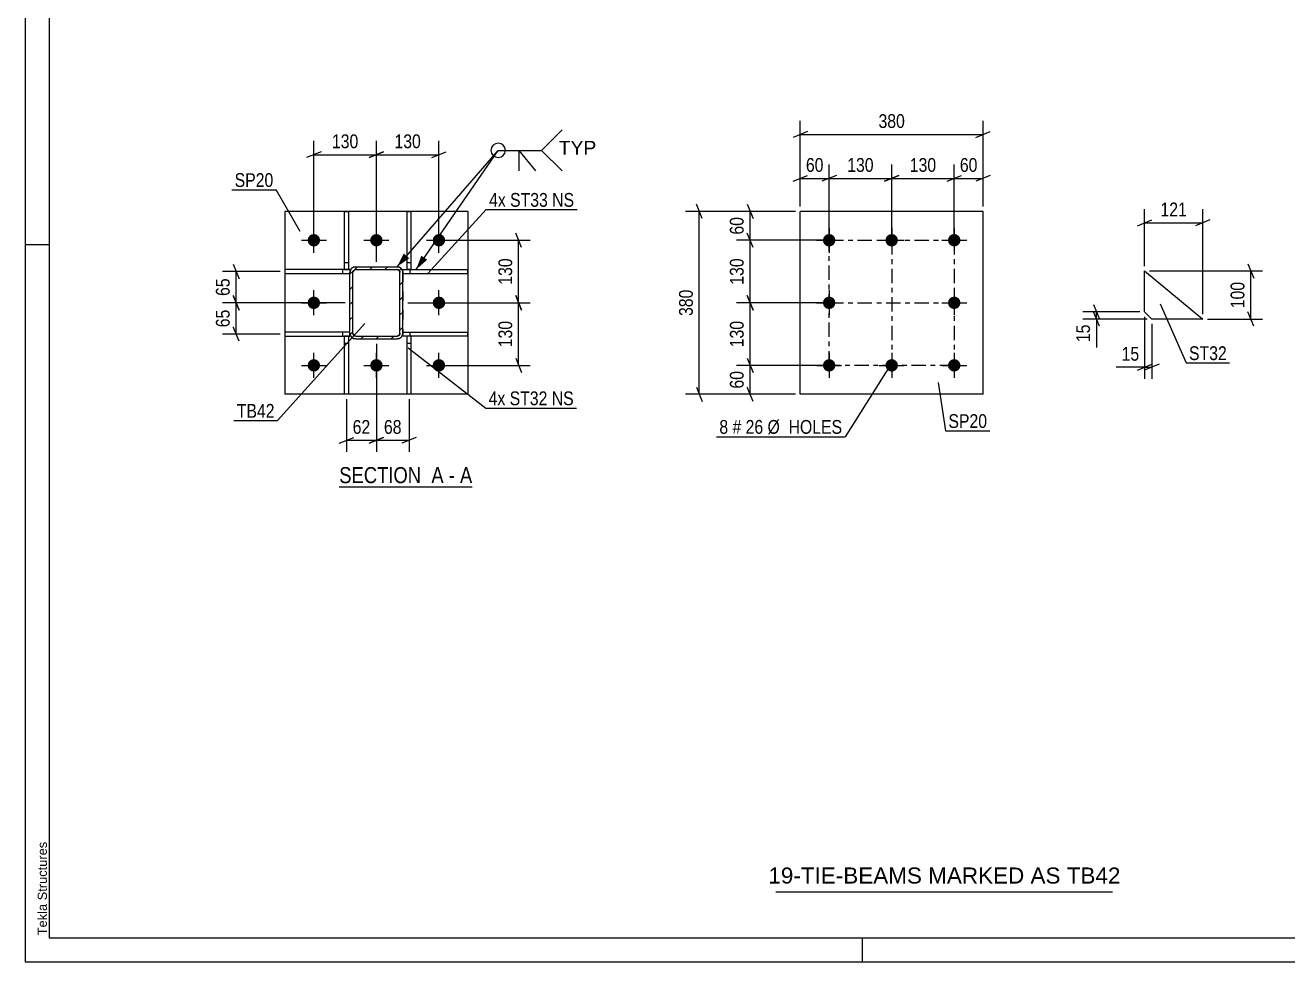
# Model space of a CAD drawing. Header units: millimetres. Extents: x 0 to 594, y 0 to 420.
# Drawn here: x 0 to 262.4, y 0 to 194.6 of the extents above; entities that cross this region are included whole.
import ezdxf

# ---------------------------------------------------------------- set-up
doc = ezdxf.new("R2010")
doc.units = ezdxf.units.MM
doc.linetypes.add('DXK_LINE_DOT2', pattern=[3.9198, 1.9599, -1.9599])
doc.linetypes.add('DXK_LINE_DOT3', pattern=[5.9187, 2.979, -0.9799, 0.9799, -0.9799])
doc.styles.add('Arial', font='ARIAL.TTF', dxfattribs={"height": 0.2})
doc.styles.add('Arial Narrow', font='ARIALN.TTF', dxfattribs={"height": 0.2})

# ---------------------------------------------------------------- blocks, each defined once
blk = doc.blocks.new('Unknown-580441404-1163')
at = {"color": 5, "linetype": 'Continuous'}
for p, q in [((0, 420), (0, 0)), ((5, 415), (5, 5)), ((5, 149), (0, 149)), ((5, 5), (589, 5)), ((174, 0), (174, 5)), ((0, 0), (594, 0))]:
    blk.add_line(p, q, dxfattribs=at)
at = {"color": 174, "linetype": 'Continuous', "style": 'Arial'}
blk.add_text('Tekla Structures', height=1.9102, rotation=90, dxfattribs=at).set_placement((4.5, 5.5))
blk = doc.blocks.new('Unknown-580441404-13 - 2126')
at = {"color": 6, "linetype": 'Continuous'}
blk.add_line((65.27, 98.72), (92.91, 98.72), dxfattribs=at)
at = {"color": 0, "linetype": 'Continuous'}
blk.add_wipeout([(83.37, 99.47), (83.37, 102.97), (65.27, 102.97), (65.27, 99.47)], dxfattribs=at)
at = {"color": 7, "linetype": 'Continuous', "style": 'Arial Narrow'}
blk.add_text('SECTION ', height=3.34, dxfattribs=at).set_placement((65.27, 99.47))
at = {"color": 0, "linetype": 'Continuous'}
blk.add_wipeout([(86.98, 99.47), (86.98, 102.97), (84.42, 102.97), (84.42, 99.47)], dxfattribs=at)
blk.add_wipeout([(89.31, 99.47), (89.31, 102.97), (88.03, 102.97), (88.03, 99.47)], dxfattribs=at)
at = {"color": 7, "linetype": 'Continuous', "style": 'Arial Narrow'}
blk.add_text('A', height=3.34, dxfattribs=at).set_placement((84.42, 99.47))
at = {"color": 0, "linetype": 'Continuous'}
blk.add_wipeout([(92.91, 99.47), (92.91, 102.97), (90.36, 102.97), (90.36, 99.47)], dxfattribs=at)
at = {"color": 7, "linetype": 'Continuous', "style": 'Arial Narrow'}
for s, p in [('A', (90.36, 99.47)), ('-', (88.03, 99.47))]:
    blk.add_text(s, height=3.34, dxfattribs=at).set_placement(p)
blk = doc.blocks.new('Part-580441404-2156 - 2126')
at = {"color": 2, "linetype": 'Continuous'}
for p, q in [((67.49, 130.85), (53.99, 130.85)), ((53.99, 130.85), (53.99, 130.05)), ((53.99, 130.05), (66.38, 130.05)), ((67.18, 130.05), (67.49, 130.05)), ((67.49, 130.05), (67.49, 130.65))]:
    blk.add_line(p, q, dxfattribs=at)
at = {"color": 7, "linetype": 'DXK_LINE_DOT2'}
for p, q in [((65.99, 130.05), (65.99, 130.85)), ((66.38, 130.05), (67.18, 130.05)), ((67.49, 130.65), (67.49, 130.85))]:
    blk.add_line(p, q, dxfattribs=at)
blk = doc.blocks.new('Part-580441404-2132 - 2126')
at = {"color": 2, "linetype": 'Continuous'}
for p, q in [((91.99, 155.95), (53.99, 155.95)), ((53.99, 155.95), (53.99, 117.95)), ((91.99, 155.95), (91.99, 117.95)), ((91.99, 117.95), (53.99, 117.95))]:
    blk.add_line(p, q, dxfattribs=at)
blk = doc.blocks.new('Part-580441404-2161 - 2126')
at = {"color": 2, "linetype": 'Continuous'}
for p, q in [((78.49, 143.25), (78.49, 143.85)), ((78.49, 143.85), (91.99, 143.85)), ((78.49, 143.05), (91.99, 143.05)), ((91.99, 143.05), (91.99, 143.85))]:
    blk.add_line(p, q, dxfattribs=at)
at = {"color": 7, "linetype": 'DXK_LINE_DOT2'}
for p, q in [((78.49, 143.25), (78.49, 143.05)), ((79.99, 143.05), (79.99, 143.85))]:
    blk.add_line(p, q, dxfattribs=at)
blk = doc.blocks.new('Part-580441404-2137 - 2126')
at = {"linetype": 'Continuous'}
h = blk.add_hatch(dxfattribs=at)
h.set_pattern_fill('', scale=0.7, style=0, pattern_type=0)
h.set_pattern_definition([(45, (78.1425, 144.1008), (-1.57154, 1.57154), [])])
h.paths.add_polyline_path([(78.4, 143.71), (78.14, 144.1), (77.75, 144.36), (77.29, 144.45), (68.69, 144.45), (68.23, 144.36), (67.85, 144.1), (67.59, 143.71), (67.49, 143.25), (67.49, 130.65), (67.59, 130.19), (67.85, 129.8), (68.23, 129.54), (68.69, 129.45), (77.29, 129.45), (77.75, 129.54), (78.14, 129.8), (78.4, 130.19), (78.49, 130.65), (78.49, 143.25)])
h.paths.add_polyline_path([(77.89, 130.65), (77.85, 130.42), (77.72, 130.23), (77.52, 130.1), (77.29, 130.05), (68.69, 130.05), (68.46, 130.1), (68.27, 130.23), (68.14, 130.42), (68.09, 130.65), (68.09, 143.25), (68.14, 143.48), (68.27, 143.68), (68.46, 143.81), (68.69, 143.85), (77.29, 143.85), (77.52, 143.81), (77.72, 143.68), (77.85, 143.48), (77.89, 143.25)])
at = {"color": 7, "linetype": 'DXK_LINE_DOT2'}
for p, q in [((68.23, 144.36), (68.69, 144.45)), ((68.69, 144.45), (77.29, 144.45)), ((77.29, 144.45), (77.75, 144.36)), ((67.49, 143.25), (67.59, 143.71)), ((67.49, 130.65), (67.49, 143.25)), ((68.14, 143.48), (68.09, 143.25)), ((68.09, 130.65), (68.09, 143.25)), ((68.27, 143.68), (68.14, 143.48)), ((68.46, 143.81), (68.27, 143.68)), ((68.69, 143.85), (68.46, 143.81)), ((68.69, 143.85), (77.29, 143.85)), ((77.52, 143.81), (77.29, 143.85)), ((77.72, 143.68), (77.52, 143.81)), ((77.85, 143.48), (77.72, 143.68)), ((77.89, 143.25), (77.85, 143.48)), ((77.89, 130.65), (77.89, 143.25)), ((78.4, 143.71), (78.49, 143.25)), ((78.49, 143.25), (78.49, 130.65)), ((67.59, 130.19), (67.49, 130.65)), ((68.09, 130.65), (68.14, 130.42)), ((68.14, 130.42), (68.27, 130.23)), ((68.69, 129.45), (68.23, 129.54)), ((68.27, 130.23), (68.46, 130.1)), ((68.46, 130.1), (68.69, 130.05)), ((68.69, 130.05), (77.29, 130.05)), ((68.69, 129.45), (77.29, 129.45)), ((77.29, 130.05), (77.52, 130.1)), ((77.75, 129.54), (77.29, 129.45)), ((77.52, 130.1), (77.72, 130.23)), ((77.72, 130.23), (77.85, 130.42)), ((77.85, 130.42), (77.89, 130.65)), ((78.49, 130.65), (78.4, 130.19))]:
    blk.add_line(p, q, dxfattribs=at)
at = {"color": 2, "linetype": 'Continuous'}
for p, q in [((68.69, 144.45), (68.23, 144.36)), ((68.69, 144.45), (77.29, 144.45)), ((77.75, 144.36), (77.29, 144.45)), ((67.59, 143.71), (67.49, 143.25)), ((67.49, 130.65), (67.49, 143.25)), ((68.09, 143.25), (68.14, 143.48)), ((68.09, 130.65), (68.09, 143.25)), ((68.14, 143.48), (68.27, 143.68)), ((68.27, 143.68), (68.46, 143.81)), ((68.46, 143.81), (68.69, 143.85)), ((68.69, 143.85), (77.29, 143.85)), ((77.29, 143.85), (77.52, 143.81)), ((77.52, 143.81), (77.72, 143.68)), ((77.72, 143.68), (77.85, 143.48)), ((77.85, 143.48), (77.89, 143.25)), ((77.89, 130.65), (77.89, 143.25)), ((78.49, 143.25), (78.4, 143.71)), ((78.49, 130.65), (78.49, 143.25)), ((67.49, 130.65), (67.59, 130.19)), ((68.14, 130.42), (68.09, 130.65)), ((68.27, 130.23), (68.14, 130.42)), ((68.23, 129.54), (68.69, 129.45)), ((68.46, 130.1), (68.27, 130.23)), ((68.69, 130.05), (68.46, 130.1)), ((68.69, 130.05), (77.29, 130.05)), ((68.69, 129.45), (77.29, 129.45)), ((77.52, 130.1), (77.29, 130.05)), ((77.29, 129.45), (77.75, 129.54)), ((77.72, 130.23), (77.52, 130.1)), ((77.85, 130.42), (77.72, 130.23)), ((77.89, 130.65), (77.85, 130.42)), ((78.4, 130.19), (78.49, 130.65))]:
    blk.add_line(p, q, dxfattribs=at)
at = {"color": 7, "linetype": 'DXK_LINE_DOT2'}
for centre, start, end in [((68.69, 143.25), 112.5, 157.5), ((77.29, 143.25), 22.5, 67.5), ((68.69, 130.65), 202.5, 247.5), ((77.29, 130.65), 292.5, 337.5)]:
    blk.add_arc(centre, 1.2, start, end, dxfattribs=at)
at = {"color": 2, "linetype": 'Continuous'}
for centre, start, end in [((68.69, 143.25), 112.5, 157.5), ((77.29, 143.25), 22.5, 67.5), ((68.69, 130.65), 202.5, 247.5), ((77.29, 130.65), 292.5, 337.5)]:
    blk.add_arc(centre, 1.2, start, end, dxfattribs=at)
blk = doc.blocks.new('Part-580441404-2146 - 2126')
at = {"color": 2, "linetype": 'Continuous'}
for p, q in [((79.38, 143.86), (79.38, 155.95)), ((79.38, 155.95), (80.18, 155.95)), ((80.18, 155.95), (80.18, 143.86)), ((80.18, 143.86), (79.38, 143.86))]:
    blk.add_line(p, q, dxfattribs=at)
at = {"color": 7, "linetype": 'DXK_LINE_DOT2'}
blk.add_line((79.38, 145.36), (80.18, 145.36), dxfattribs=at)
blk = doc.blocks.new('Part-580441404-2151 - 2126')
at = {"color": 2, "linetype": 'Continuous'}
for p, q in [((78.49, 130.85), (91.99, 130.85)), ((78.49, 130.05), (78.49, 130.66)), ((79.38, 130.05), (78.49, 130.05)), ((91.99, 130.05), (80.18, 130.05)), ((91.99, 130.05), (91.99, 130.85))]:
    blk.add_line(p, q, dxfattribs=at)
at = {"color": 7, "linetype": 'DXK_LINE_DOT2'}
for p, q in [((78.49, 130.66), (78.49, 130.85)), ((80.18, 130.05), (79.38, 130.05)), ((79.99, 130.05), (79.99, 130.85))]:
    blk.add_line(p, q, dxfattribs=at)
blk = doc.blocks.new('Part-580441404-2166 - 2126')
at = {"color": 2, "linetype": 'Continuous'}
for p, q in [((67.49, 143.85), (53.99, 143.85)), ((53.99, 143.85), (53.99, 143.05)), ((53.99, 143.05), (67.49, 143.05)), ((67.49, 143.85), (67.49, 143.25))]:
    blk.add_line(p, q, dxfattribs=at)
at = {"color": 7, "linetype": 'DXK_LINE_DOT2'}
for p, q in [((65.99, 143.05), (65.99, 143.85)), ((67.49, 143.05), (67.49, 143.25))]:
    blk.add_line(p, q, dxfattribs=at)
blk = doc.blocks.new('Part-580441404-2172 - 2126')
at = {"color": 2, "linetype": 'Continuous'}
for p, q in [((79.38, 117.95), (79.38, 130.06)), ((79.38, 130.06), (80.18, 130.06)), ((80.18, 130.06), (80.18, 117.95)), ((80.18, 117.95), (79.38, 117.95))]:
    blk.add_line(p, q, dxfattribs=at)
at = {"color": 7, "linetype": 'DXK_LINE_DOT2'}
blk.add_line((79.38, 128.56), (80.18, 128.56), dxfattribs=at)
blk = doc.blocks.new('Part-580441404-2180 - 2126')
at = {"color": 2, "linetype": 'Continuous'}
for p, q in [((66.38, 117.95), (66.38, 130.06)), ((66.38, 130.06), (67.18, 130.06)), ((67.18, 130.06), (67.18, 117.95)), ((67.18, 117.95), (66.38, 117.95))]:
    blk.add_line(p, q, dxfattribs=at)
at = {"color": 7, "linetype": 'DXK_LINE_DOT2'}
blk.add_line((66.38, 128.56), (67.18, 128.56), dxfattribs=at)
blk = doc.blocks.new('Bolt-580441404-2183 - 2126')
at = {"linetype": 'Continuous'}
for points in [[(58.69, 149.95, -1), (61.29, 149.95, -1)], [(71.69, 149.95, -1), (74.29, 149.95, -1)], [(84.69, 149.95, -1), (87.29, 149.95, -1)], [(58.69, 136.95, -1), (61.29, 136.95, -1)], [(84.69, 136.95, -1), (87.29, 136.95, -1)], [(58.69, 123.95, -1), (61.29, 123.95, -1)], [(71.69, 123.95, -1), (74.29, 123.95, -1)], [(84.69, 123.95, -1), (87.29, 123.95, -1)]]:
    blk.add_hatch(color=1, dxfattribs=at).paths.add_polyline_path(points)
at = {"color": 1, "linetype": 'Continuous'}
for p, q in [((59.99, 147.35), (59.99, 152.55)), ((72.99, 147.35), (72.99, 152.55)), ((85.99, 147.35), (85.99, 152.55)), ((57.39, 149.95), (62.59, 149.95)), ((70.39, 149.95), (75.59, 149.95)), ((83.39, 149.95), (88.59, 149.95)), ((59.99, 134.35), (59.99, 139.55)), ((85.99, 134.35), (85.99, 139.55)), ((57.39, 136.95), (62.59, 136.95)), ((83.39, 136.95), (88.59, 136.95)), ((59.99, 121.35), (59.99, 126.55)), ((72.99, 121.35), (72.99, 126.55)), ((85.99, 121.35), (85.99, 126.55)), ((57.39, 123.95), (62.59, 123.95)), ((70.39, 123.95), (75.59, 123.95)), ((83.39, 123.95), (88.59, 123.95))]:
    blk.add_line(p, q, dxfattribs=at)
blk = doc.blocks.new('Part-580441404-2188 - 2126')
at = {"color": 2, "linetype": 'Continuous'}
for p, q in [((66.38, 143.86), (66.38, 155.95)), ((66.38, 155.95), (67.18, 155.95)), ((67.18, 155.95), (67.18, 143.86)), ((66.38, 143.86), (67.18, 143.86))]:
    blk.add_line(p, q, dxfattribs=at)
at = {"color": 7, "linetype": 'DXK_LINE_DOT2'}
blk.add_line((66.38, 145.36), (67.18, 145.36), dxfattribs=at)
blk = doc.blocks.new('Part-580441404-1471 - 1455')
at = {"color": 2, "linetype": 'Continuous'}
for p, q in [((199.1, 155.95), (161.1, 155.95)), ((161.1, 117.95), (161.1, 155.95)), ((199.1, 117.95), (199.1, 155.95)), ((199.1, 117.95), (161.1, 117.95))]:
    blk.add_line(p, q, dxfattribs=at)
blk = doc.blocks.new('Bolt-580441404-1532 - 1455')
at = {"linetype": 'Continuous'}
for points in [[(167.1, 151.25, -1), (167.1, 148.65, -1)], [(180.1, 151.25, -1), (180.1, 148.65, -1)], [(193.1, 151.25, -1), (193.1, 148.65, -1)], [(167.1, 138.25, -1), (167.1, 135.65, -1)], [(193.1, 138.25, -1), (193.1, 135.65, -1)], [(167.1, 125.25, -1), (167.1, 122.65, -1)], [(180.1, 125.25, -1), (180.1, 122.65, -1)], [(193.1, 125.25, -1), (193.1, 122.65, -1)]]:
    blk.add_hatch(color=1, dxfattribs=at).paths.add_polyline_path(points)
at = {"color": 1, "linetype": 'Continuous'}
for p, q in [((167.1, 152.55), (167.1, 147.35)), ((180.1, 152.55), (180.1, 147.35)), ((193.1, 152.55), (193.1, 147.35)), ((164.5, 149.95), (169.7, 149.95)), ((177.5, 149.95), (182.7, 149.95)), ((190.5, 149.95), (195.7, 149.95)), ((167.1, 139.55), (167.1, 134.35)), ((193.1, 139.55), (193.1, 134.35)), ((164.5, 136.95), (169.7, 136.95)), ((190.5, 136.95), (195.7, 136.95)), ((167.1, 126.55), (167.1, 121.35)), ((180.1, 126.55), (180.1, 121.35)), ((193.1, 126.55), (193.1, 121.35)), ((164.5, 123.95), (169.7, 123.95)), ((177.5, 123.95), (182.7, 123.95)), ((190.5, 123.95), (195.7, 123.95))]:
    blk.add_line(p, q, dxfattribs=at)
blk = doc.blocks.new('Part-580441404-2075 - 2059')
at = {"color": 2, "linetype": 'Continuous'}
for p, q in [((232.67, 135.07), (232.67, 143.57)), ((232.67, 143.57), (244.76, 133.57)), ((234.17, 133.57), (232.67, 135.07)), ((244.76, 133.57), (234.17, 133.57))]:
    blk.add_line(p, q, dxfattribs=at)
blk = doc.blocks.new('Rectangle-580441404-1625 - 1455')
at = {"color": 1, "linetype": 'DXK_LINE_DOT3'}
blk.add_lwpolyline([(167.1, 149.95), (193.1, 149.95), (193.1, 123.95), (167.1, 123.95), (167.1, 149.95)], close=True, dxfattribs=at)
blk = doc.blocks.new('Line-580441404-1616 - 1455')
at = {"color": 1, "linetype": 'DXK_LINE_DOT3'}
blk.add_line((167.1, 136.95), (193.1, 136.95), dxfattribs=at)
blk = doc.blocks.new('Line-580441404-1606 - 1455')
at = {"color": 1, "linetype": 'DXK_LINE_DOT3'}
blk.add_line((180.1, 149.95), (180.1, 123.95), dxfattribs=at)
blk = doc.blocks.new('StraightDimension-580441404-2220 - 2126')
at = {"color": 7, "linetype": 'Continuous'}
for p, q in [((79.49, 136.95), (104.96, 136.95)), ((103.16, 135.45), (101.96, 138.45)), ((102.56, 123.95), (102.56, 136.95)), ((86.99, 123.95), (104.96, 123.95)), ((101.96, 125.45), (103.16, 122.45))]:
    blk.add_line(p, q, dxfattribs=at)
at = {"color": 0}
blk.add_wipeout([(101.81, 133.79), (97.61, 133.79), (97.61, 127.11), (101.81, 127.11)], dxfattribs=at)
at = {"color": 3, "style": 'Arial Narrow'}
blk.add_text('130', height=2.863, rotation=90.0002, dxfattribs=at).set_placement((101.21, 127.71))
blk = doc.blocks.new('StraightDimension-580441404-2210 - 2126')
at = {"color": 7, "linetype": 'Continuous'}
for p, q in [((86.99, 149.95), (104.96, 149.95)), ((103.16, 148.45), (101.96, 151.45)), ((102.56, 136.95), (102.56, 149.95)), ((79.49, 136.95), (104.96, 136.95)), ((101.96, 138.45), (103.16, 135.45))]:
    blk.add_line(p, q, dxfattribs=at)
at = {"color": 0}
blk.add_wipeout([(101.81, 146.79), (97.61, 146.79), (97.61, 140.11), (101.81, 140.11)], dxfattribs=at)
at = {"color": 3, "style": 'Arial Narrow'}
blk.add_text('130', height=2.863, rotation=90.0002, dxfattribs=at).set_placement((101.21, 140.71))
blk = doc.blocks.new('StraightDimension-580441404-2244 - 2126')
at = {"color": 7, "linetype": 'Continuous'}
for p, q in [((72.99, 128.45), (72.99, 105.97)), ((79.78, 116.95), (79.78, 105.97)), ((71.49, 107.77), (74.49, 108.97)), ((72.99, 108.37), (79.78, 108.37)), ((81.28, 108.97), (78.28, 107.77))]:
    blk.add_line(p, q, dxfattribs=at)
at = {"color": 0}
blk.add_wipeout([(78.81, 109.12), (78.81, 113.32), (73.96, 113.32), (73.96, 109.12)], dxfattribs=at)
at = {"color": 3, "style": 'Arial Narrow'}
blk.add_text('68', height=2.863, dxfattribs=at).set_placement((74.56, 109.72))
blk = doc.blocks.new('StraightDimension-580441404-2191 - 2126')
at = {"color": 7, "linetype": 'Continuous'}
for p, q in [((72.99, 145.45), (72.99, 170.59)), ((85.99, 150.95), (85.99, 170.59)), ((74.49, 168.34), (71.49, 167.14)), ((84.49, 167.14), (87.49, 168.34)), ((72.99, 167.74), (85.99, 167.74))]:
    blk.add_line(p, q, dxfattribs=at)
at = {"color": 0}
blk.add_wipeout([(82.84, 168.49), (82.84, 172.69), (76.15, 172.69), (76.15, 168.49)], dxfattribs=at)
at = {"color": 3, "style": 'Arial Narrow'}
blk.add_text('130', height=2.863, dxfattribs=at).set_placement((76.75, 169.09))
blk = doc.blocks.new('StraightDimension-580441404-2200 - 2126')
at = {"color": 7, "linetype": 'Continuous'}
for p, q in [((59.99, 150.95), (59.99, 170.59)), ((72.99, 145.45), (72.99, 170.59)), ((61.49, 168.34), (58.49, 167.14)), ((71.49, 167.14), (74.49, 168.34)), ((59.99, 167.74), (72.99, 167.74))]:
    blk.add_line(p, q, dxfattribs=at)
at = {"color": 0}
blk.add_wipeout([(69.84, 168.49), (69.84, 172.69), (63.15, 172.69), (63.15, 168.49)], dxfattribs=at)
at = {"color": 3, "style": 'Arial Narrow'}
blk.add_text('130', height=2.863, dxfattribs=at).set_placement((63.75, 169.09))
blk = doc.blocks.new('StraightDimension-580441404-2231 - 2126')
at = {"color": 7, "linetype": 'Continuous'}
for p, q in [((66.49, 136.95), (40.99, 136.95)), ((43.24, 138.45), (44.44, 135.45)), ((43.84, 130.45), (43.84, 136.95)), ((44.44, 128.95), (43.24, 131.95)), ((52.99, 130.45), (40.99, 130.45))]:
    blk.add_line(p, q, dxfattribs=at)
at = {"color": 0}
blk.add_wipeout([(43.09, 136.13), (38.89, 136.13), (38.89, 131.27), (43.09, 131.27)], dxfattribs=at)
at = {"color": 3, "style": 'Arial Narrow'}
blk.add_text('65', height=2.863, rotation=90.0002, dxfattribs=at).set_placement((42.49, 131.87))
blk = doc.blocks.new('StraightDimension-580441404-2237 - 2126')
at = {"color": 7, "linetype": 'Continuous'}
for p, q in [((43.24, 144.95), (44.44, 141.95)), ((52.99, 143.45), (40.99, 143.45)), ((43.84, 136.95), (43.84, 143.45)), ((66.49, 136.95), (40.99, 136.95)), ((44.44, 135.45), (43.24, 138.45))]:
    blk.add_line(p, q, dxfattribs=at)
at = {"color": 0}
blk.add_wipeout([(43.09, 142.63), (38.89, 142.63), (38.89, 137.77), (43.09, 137.77)], dxfattribs=at)
at = {"color": 3, "style": 'Arial Narrow'}
blk.add_text('65', height=2.863, rotation=90.0002, dxfattribs=at).set_placement((42.49, 138.37))
blk = doc.blocks.new('StraightDimension-580441404-2251 - 2126')
at = {"color": 7, "linetype": 'Continuous'}
for p, q in [((72.99, 128.45), (72.99, 105.97)), ((66.78, 116.95), (66.78, 105.97)), ((65.28, 107.77), (68.28, 108.97)), ((66.78, 108.37), (72.99, 108.37)), ((74.49, 108.97), (71.49, 107.77))]:
    blk.add_line(p, q, dxfattribs=at)
at = {"color": 0}
blk.add_wipeout([(72.31, 109.12), (72.31, 113.32), (67.46, 113.32), (67.46, 109.12)], dxfattribs=at)
at = {"color": 3, "style": 'Arial Narrow'}
blk.add_text('62', height=2.863, dxfattribs=at).set_placement((68.06, 109.72))
blk = doc.blocks.new('StraightDimension-580441404-1538 - 1455')
at = {"color": 7, "linetype": 'Continuous'}
for p, q in [((160.1, 155.95), (147.83, 155.95)), ((150.08, 157.45), (151.28, 154.45)), ((150.68, 149.95), (150.68, 155.95)), ((166.1, 149.95), (147.83, 149.95)), ((151.28, 148.45), (150.08, 151.45))]:
    blk.add_line(p, q, dxfattribs=at)
at = {"color": 0}
blk.add_wipeout([(149.93, 155.38), (145.73, 155.38), (145.73, 150.52), (149.93, 150.52)], dxfattribs=at)
at = {"color": 3, "style": 'Arial Narrow'}
blk.add_text('60', height=2.863, rotation=90.0002, dxfattribs=at).set_placement((149.33, 151.12))
blk = doc.blocks.new('StraightDimension-580441404-1548 - 1455')
at = {"color": 7, "linetype": 'Continuous'}
for p, q in [((166.1, 123.95), (147.83, 123.95)), ((150.08, 125.45), (151.28, 122.45)), ((150.68, 117.95), (150.68, 123.95)), ((151.28, 116.45), (150.08, 119.45)), ((160.1, 117.95), (147.83, 117.95))]:
    blk.add_line(p, q, dxfattribs=at)
at = {"color": 0}
blk.add_wipeout([(149.93, 123.38), (145.73, 123.38), (145.73, 118.52), (149.93, 118.52)], dxfattribs=at)
at = {"color": 3, "style": 'Arial Narrow'}
blk.add_text('60', height=2.863, rotation=90.0002, dxfattribs=at).set_placement((149.33, 119.12))
blk = doc.blocks.new('StraightDimension-580441404-1560 - 1455')
at = {"color": 7, "linetype": 'Continuous'}
for p, q in [((161.1, 156.95), (161.1, 174.79)), ((199.1, 156.95), (199.1, 174.79)), ((162.6, 172.54), (159.6, 171.34)), ((161.1, 171.94), (199.1, 171.94)), ((197.6, 171.34), (200.6, 172.54))]:
    blk.add_line(p, q, dxfattribs=at)
at = {"color": 0}
blk.add_wipeout([(183.44, 172.69), (183.44, 176.89), (176.76, 176.89), (176.76, 172.69)], dxfattribs=at)
at = {"color": 3, "style": 'Arial Narrow'}
blk.add_text('380', height=2.863, dxfattribs=at).set_placement((177.36, 173.29))
blk = doc.blocks.new('StraightDimension-580441404-1571 - 1455')
at = {"color": 7, "linetype": 'Continuous'}
for p, q in [((193.1, 150.95), (193.1, 165.67)), ((199.1, 156.95), (199.1, 165.67)), ((191.6, 162.22), (194.6, 163.42)), ((193.1, 162.82), (199.1, 162.82)), ((200.6, 163.42), (197.6, 162.22))]:
    blk.add_line(p, q, dxfattribs=at)
at = {"color": 0}
blk.add_wipeout([(198.53, 163.57), (198.53, 167.77), (193.67, 167.77), (193.67, 163.57)], dxfattribs=at)
at = {"color": 3, "style": 'Arial Narrow'}
blk.add_text('60', height=2.863, dxfattribs=at).set_placement((194.27, 164.17))
blk = doc.blocks.new('StraightDimension-580441404-1581 - 1455')
at = {"color": 7, "linetype": 'Continuous'}
for p, q in [((161.1, 156.95), (161.1, 165.67)), ((167.1, 150.95), (167.1, 165.67)), ((159.6, 162.22), (162.6, 163.42)), ((161.1, 162.82), (167.1, 162.82)), ((168.6, 163.42), (165.6, 162.22))]:
    blk.add_line(p, q, dxfattribs=at)
at = {"color": 0}
blk.add_wipeout([(166.53, 163.57), (166.53, 167.77), (161.67, 167.77), (161.67, 163.57)], dxfattribs=at)
at = {"color": 3, "style": 'Arial Narrow'}
blk.add_text('60', height=2.863, dxfattribs=at).set_placement((162.27, 164.17))
blk = doc.blocks.new('StraightDimension-580441404-1596 - 1455')
at = {"color": 7, "linetype": 'Continuous'}
for p, q in [((160.1, 155.95), (137.26, 155.95)), ((140.71, 154.45), (139.51, 157.45)), ((140.11, 117.95), (140.11, 155.95)), ((139.51, 119.45), (140.71, 116.45)), ((160.1, 117.95), (137.26, 117.95))]:
    blk.add_line(p, q, dxfattribs=at)
at = {"color": 0}
blk.add_wipeout([(139.36, 140.29), (135.16, 140.29), (135.16, 133.61), (139.36, 133.61)], dxfattribs=at)
at = {"color": 3, "style": 'Arial Narrow'}
blk.add_text('380', height=2.863, rotation=90.0002, dxfattribs=at).set_placement((138.76, 134.21))
blk = doc.blocks.new('StraightDimension-580441404-2942 - 1455')
at = {"color": 7, "linetype": 'Continuous'}
for p, q in [((166.1, 136.95), (147.83, 136.95)), ((151.28, 135.45), (150.08, 138.45)), ((150.68, 123.95), (150.68, 136.95)), ((166.1, 123.95), (147.83, 123.95)), ((150.08, 125.45), (151.28, 122.45))]:
    blk.add_line(p, q, dxfattribs=at)
at = {"color": 0}
blk.add_wipeout([(149.93, 133.79), (145.73, 133.79), (145.73, 127.11), (149.93, 127.11)], dxfattribs=at)
at = {"color": 3, "style": 'Arial Narrow'}
blk.add_text('130', height=2.863, rotation=90.0002, dxfattribs=at).set_placement((149.33, 127.71))
blk = doc.blocks.new('StraightDimension-580441404-2944 - 1455')
at = {"color": 7, "linetype": 'Continuous'}
for p, q in [((166.1, 149.95), (147.83, 149.95)), ((151.28, 148.45), (150.08, 151.45)), ((150.68, 136.95), (150.68, 149.95)), ((166.1, 136.95), (147.83, 136.95)), ((150.08, 138.45), (151.28, 135.45))]:
    blk.add_line(p, q, dxfattribs=at)
at = {"color": 0}
blk.add_wipeout([(149.93, 146.79), (145.73, 146.79), (145.73, 140.11), (149.93, 140.11)], dxfattribs=at)
at = {"color": 3, "style": 'Arial Narrow'}
blk.add_text('130', height=2.863, rotation=90.0002, dxfattribs=at).set_placement((149.33, 140.71))
blk = doc.blocks.new('StraightDimension-580441404-2964 - 1455')
at = {"color": 7, "linetype": 'Continuous'}
for p, q in [((167.1, 150.95), (167.1, 165.67)), ((180.1, 150.95), (180.1, 165.67)), ((168.6, 163.42), (165.6, 162.22)), ((167.1, 162.82), (180.1, 162.82)), ((178.6, 162.22), (181.6, 163.42))]:
    blk.add_line(p, q, dxfattribs=at)
at = {"color": 0}
blk.add_wipeout([(176.94, 163.57), (176.94, 167.77), (170.26, 167.77), (170.26, 163.57)], dxfattribs=at)
at = {"color": 3, "style": 'Arial Narrow'}
blk.add_text('130', height=2.863, dxfattribs=at).set_placement((170.86, 164.17))
blk = doc.blocks.new('StraightDimension-580441404-2966 - 1455')
at = {"color": 7, "linetype": 'Continuous'}
for p, q in [((180.1, 150.95), (180.1, 165.67)), ((193.1, 150.95), (193.1, 165.67)), ((181.6, 163.42), (178.6, 162.22)), ((180.1, 162.82), (193.1, 162.82)), ((191.6, 162.22), (194.6, 163.42))]:
    blk.add_line(p, q, dxfattribs=at)
at = {"color": 0}
blk.add_wipeout([(189.94, 163.57), (189.94, 167.77), (183.26, 167.77), (183.26, 163.57)], dxfattribs=at)
at = {"color": 3, "style": 'Arial Narrow'}
blk.add_text('130', height=2.863, dxfattribs=at).set_placement((183.86, 164.17))
blk = doc.blocks.new('StraightDimension-580441404-2104 - 2059')
at = {"color": 7, "linetype": 'Continuous'}
for p, q in [((222.07, 136.57), (223.27, 133.57)), ((231.67, 135.07), (219.82, 135.07)), ((223.27, 132.07), (222.07, 135.07)), ((222.67, 133.57), (222.67, 135.07)), ((233.17, 133.57), (219.82, 133.57))]:
    blk.add_line(p, q, dxfattribs=at)
at = {"color": 0}
blk.add_wipeout([(221.92, 133.04), (217.72, 133.04), (217.72, 128.18), (221.92, 128.18)], dxfattribs=at)
at = {"color": 7, "linetype": 'Continuous'}
blk.add_line((222.67, 133.57), (222.67, 127.66), dxfattribs=at)
blk.add_line((222.67, 133.57), (222.67, 127.66), dxfattribs=at)
at = {"color": 3, "style": 'Arial Narrow'}
blk.add_text('15', height=2.863, rotation=90.0002, dxfattribs=at).set_placement((221.32, 128.78))
blk = doc.blocks.new('StraightDimension-580441404-2115 - 2059')
at = {"color": 7, "linetype": 'Continuous'}
for p, q in [((232.67, 144.57), (232.67, 156.42)), ((244.76, 134.57), (244.76, 156.42)), ((231.17, 152.97), (234.17, 154.17)), ((232.67, 153.57), (244.76, 153.57)), ((246.26, 154.17), (243.26, 152.97))]:
    blk.add_line(p, q, dxfattribs=at)
at = {"color": 0}
blk.add_wipeout([(242.06, 154.32), (242.06, 158.52), (235.37, 158.52), (235.37, 154.32)], dxfattribs=at)
at = {"color": 3, "style": 'Arial Narrow'}
blk.add_text('121', height=2.863, dxfattribs=at).set_placement((235.97, 154.92))
blk = doc.blocks.new('StraightDimension-580441404-2077 - 2059')
at = {"color": 7, "linetype": 'Continuous'}
for p, q in [((254.16, 145.07), (255.36, 142.07)), ((233.67, 143.57), (257.16, 143.57)), ((254.76, 133.57), (254.76, 143.57)), ((255.36, 132.07), (254.16, 135.07)), ((245.76, 133.57), (257.16, 133.57))]:
    blk.add_line(p, q, dxfattribs=at)
at = {"color": 0}
blk.add_wipeout([(254.01, 141.91), (249.81, 141.91), (249.81, 135.22), (254.01, 135.22)], dxfattribs=at)
at = {"color": 3, "style": 'Arial Narrow'}
blk.add_text('100', height=2.863, rotation=90.0002, dxfattribs=at).set_placement((253.41, 135.82))
blk = doc.blocks.new('StraightDimension-580441404-2092 - 2059')
at = {"color": 7, "linetype": 'Continuous'}
for p, q in [((232.67, 134.07), (232.67, 121.17)), ((234.17, 132.57), (234.17, 121.17)), ((231.17, 122.97), (234.17, 124.17)), ((235.67, 124.17), (232.67, 122.97)), ((232.67, 123.57), (234.17, 123.57))]:
    blk.add_line(p, q, dxfattribs=at)
at = {"color": 0}
blk.add_wipeout([(232.15, 124.32), (232.15, 128.52), (227.29, 128.52), (227.29, 124.32)], dxfattribs=at)
at = {"color": 7, "linetype": 'Continuous'}
blk.add_line((232.67, 123.57), (226.77, 123.57), dxfattribs=at)
blk.add_line((232.67, 123.57), (226.77, 123.57), dxfattribs=at)
at = {"color": 3, "style": 'Arial Narrow'}
blk.add_text('15', height=2.863, dxfattribs=at).set_placement((227.89, 124.92))
blk = doc.blocks.new('Unknown-580441404-3220')
at = {"color": 7, "linetype": 'Continuous'}
blk.add_line((156, 14.5), (226, 14.5), dxfattribs=at)
at = {"color": 7, "style": 'Arial'}
blk.add_text('19-TIE-BEAMS MARKED AS TB42', height=3.3427734, dxfattribs=at).set_placement((154.46875, 16.25))
blk = doc.blocks.new('Mark-580441404-2133 - 2126')
at = {"color": 0}
blk.add_wipeout([(51.82, 113.06), (51.82, 116.06), (43.97, 116.06), (43.97, 113.06)], dxfattribs=at)
blk.add_wipeout([(51.82, 113.06), (51.82, 116.06), (43.97, 116.06), (43.97, 113.06)], dxfattribs=at)
at = {"color": 30, "linetype": 'Continuous'}
for p in [(70.59, 132.64), (43.37, 112.46)]:
    blk.add_line(p, (52.42, 112.46), dxfattribs=at)
at = {"color": 3, "style": 'Arial Narrow'}
blk.add_text('TB42', height=2.863, dxfattribs=at).set_placement((43.97, 113.06))
blk = doc.blocks.new('Mark-580441404-2128 - 2126')
at = {"color": 0}
blk.add_wipeout([(51.57, 161.03), (51.57, 164.03), (43.53, 164.03), (43.53, 161.03)], dxfattribs=at)
blk.add_wipeout([(51.57, 161.03), (51.57, 164.03), (43.53, 164.03), (43.53, 161.03)], dxfattribs=at)
at = {"color": 30, "linetype": 'Continuous'}
for p in [(42.93, 160.43), (57.17, 151.77)]:
    blk.add_line(p, (52.17, 160.43), dxfattribs=at)
at = {"color": 3, "style": 'Arial Narrow'}
blk.add_text('SP20', height=2.863, dxfattribs=at).set_placement((43.53, 161.03))
blk = doc.blocks.new('WeldMark-580441404-2258 - 2126')
at = {"linetype": 'Continuous'}
for points in [[(79.83, 146.22), (77.29, 144.45), (78.7, 147.21)], [(83.55, 145.9), (81.23, 143.85), (82.32, 146.75)]]:
    blk.add_hatch(color=30, dxfattribs=at).paths.add_polyline_path(points)
at = {"color": 30, "linetype": 'Continuous'}
for p, q in [((77.29, 144.45), (98.31, 168.64)), ((81.23, 143.85), (98.31, 168.64)), ((98.31, 168.64), (107.31, 168.64))]:
    blk.add_line(p, q, dxfattribs=at)
at = {"color": 3, "linetype": 'Continuous'}
for q in [(106.03, 164.36), (102.6, 164.36)]:
    blk.add_line((102.6, 168.64), q, dxfattribs=at)
for start, end in [(90, 270), (270, 90)]:
    blk.add_arc((98.31, 168.64), 1.5, start, end, dxfattribs=at)
at = {"color": 0, "linetype": 'Continuous'}
blk.add_wipeout([(118.69, 167.74), (118.69, 170.74), (110.91, 170.74), (110.91, 167.74)], dxfattribs=at)
blk.add_wipeout([(118.69, 167.74), (118.69, 170.74), (110.91, 170.74), (110.91, 167.74)], dxfattribs=at)
at = {"color": 3, "linetype": 'Continuous'}
for q in [(111.6, 172.93), (111.6, 164.36)]:
    blk.add_line((107.31, 168.64), q, dxfattribs=at)
at = {"color": 3, "linetype": 'Continuous', "style": 'Arial'}
blk.add_text('TYP', height=2.865, dxfattribs=at).set_placement((110.91, 167.74))
blk = doc.blocks.new('MarkSet-580441404-2308 - 2126')
at = {"color": 0}
blk.add_wipeout([(99.88, 156.91), (99.88, 159.91), (96.41, 159.91), (96.41, 156.91)], dxfattribs=at)
blk.add_wipeout([(99.88, 156.91), (99.88, 159.91), (96.41, 159.91), (96.41, 156.91)], dxfattribs=at)
at = {"color": 30, "linetype": 'Continuous'}
blk.add_line((83.69, 143.05), (95.81, 156.31), dxfattribs=at)
at = {"color": 0}
blk.add_wipeout([(108.63, 156.91), (108.63, 159.91), (100.78, 159.91), (100.78, 156.91)], dxfattribs=at)
blk.add_wipeout([(108.63, 156.91), (108.63, 159.91), (100.78, 159.91), (100.78, 156.91)], dxfattribs=at)
at = {"color": 3, "style": 'Arial Narrow'}
blk.add_text('4x', height=2.863, dxfattribs=at).set_placement((96.41, 156.91))
at = {"color": 0}
blk.add_wipeout([(114.1, 156.91), (114.1, 159.91), (109.53, 159.91), (109.53, 156.91)], dxfattribs=at)
blk.add_wipeout([(114.1, 156.91), (114.1, 159.91), (109.53, 159.91), (109.53, 156.91)], dxfattribs=at)
at = {"color": 30, "linetype": 'Continuous'}
blk.add_line((95.81, 156.31), (114.7, 156.31), dxfattribs=at)
at = {"color": 3, "style": 'Arial Narrow'}
for s, p in [('ST33', (100.78, 156.91)), ('NS', (109.53, 156.91))]:
    blk.add_text(s, height=2.863, dxfattribs=at).set_placement(p)
blk = doc.blocks.new('MarkSet-580441404-2338 - 2126')
at = {"color": 0}
blk.add_wipeout([(99.79, 115.67), (99.79, 118.67), (96.32, 118.67), (96.32, 115.67)], dxfattribs=at)
blk.add_wipeout([(99.79, 115.67), (99.79, 118.67), (96.32, 118.67), (96.32, 115.67)], dxfattribs=at)
at = {"color": 30, "linetype": 'Continuous'}
blk.add_line((79.57, 127.61), (95.72, 115.07), dxfattribs=at)
at = {"color": 0}
blk.add_wipeout([(108.54, 115.67), (108.54, 118.67), (100.69, 118.67), (100.69, 115.67)], dxfattribs=at)
blk.add_wipeout([(108.54, 115.67), (108.54, 118.67), (100.69, 118.67), (100.69, 115.67)], dxfattribs=at)
at = {"color": 3, "style": 'Arial Narrow'}
blk.add_text('4x', height=2.863, dxfattribs=at).set_placement((96.32, 115.67))
at = {"color": 0}
blk.add_wipeout([(114.01, 115.67), (114.01, 118.67), (109.44, 118.67), (109.44, 115.67)], dxfattribs=at)
blk.add_wipeout([(114.01, 115.67), (114.01, 118.67), (109.44, 118.67), (109.44, 115.67)], dxfattribs=at)
at = {"color": 30, "linetype": 'Continuous'}
blk.add_line((95.72, 115.07), (114.61, 115.07), dxfattribs=at)
at = {"color": 3, "style": 'Arial Narrow'}
for s, p in [('ST32', (100.69, 115.67)), ('NS', (109.44, 115.67))]:
    blk.add_text(s, height=2.863, dxfattribs=at).set_placement(p)
blk = doc.blocks.new('Mark-580441404-1467 - 1455')
at = {"color": 0}
blk.add_wipeout([(199.93, 110.94), (199.93, 113.94), (191.89, 113.94), (191.89, 110.94)], dxfattribs=at)
blk.add_wipeout([(199.93, 110.94), (199.93, 113.94), (191.89, 113.94), (191.89, 110.94)], dxfattribs=at)
at = {"color": 30, "linetype": 'Continuous'}
for p, q in [((189.76, 120.36), (191.29, 110.34)), ((191.29, 110.34), (200.53, 110.34))]:
    blk.add_line(p, q, dxfattribs=at)
at = {"color": 3, "style": 'Arial Narrow'}
blk.add_text('SP20', height=2.863, dxfattribs=at).set_placement((191.89, 110.94))
blk = doc.blocks.new('Mark-580441404-1528 - 1455')
at = {"color": 0}
blk.add_wipeout([(146.11, 109.73), (146.11, 112.73), (144.28, 112.73), (144.28, 109.73)], dxfattribs=at)
blk.add_wipeout([(146.11, 109.73), (146.11, 112.73), (144.28, 112.73), (144.28, 109.73)], dxfattribs=at)
blk.add_wipeout([(148.83, 109.73), (148.83, 112.73), (147.01, 112.73), (147.01, 109.73)], dxfattribs=at)
blk.add_wipeout([(148.83, 109.73), (148.83, 112.73), (147.01, 112.73), (147.01, 109.73)], dxfattribs=at)
at = {"color": 3, "style": 'Arial Narrow'}
blk.add_text('8', height=2.86, dxfattribs=at).set_placement((144.28, 109.73))
at = {"color": 0}
blk.add_wipeout([(153.39, 109.73), (153.39, 112.73), (149.73, 112.73), (149.73, 109.73)], dxfattribs=at)
blk.add_wipeout([(153.39, 109.73), (153.39, 112.73), (149.73, 112.73), (149.73, 109.73)], dxfattribs=at)
at = {"color": 3, "style": 'Arial Narrow'}
blk.add_text('#', height=2.86, dxfattribs=at).set_placement((147.01, 109.73))
at = {"color": 0}
blk.add_wipeout([(169.82, 109.73), (169.82, 112.73), (154.29, 112.73), (154.29, 109.73)], dxfattribs=at)
blk.add_wipeout([(169.82, 109.73), (169.82, 112.73), (154.29, 112.73), (154.29, 109.73)], dxfattribs=at)
at = {"color": 7, "linetype": 'Continuous'}
for p in [(180.01, 124.24), (143.68, 109.13)]:
    blk.add_line(p, (170.42, 109.13), dxfattribs=at)
at = {"color": 3, "style": 'Arial Narrow'}
for s, p in [('26', (149.73, 109.73)), ('Ø  HOLES', (154.29, 109.73))]:
    blk.add_text(s, height=2.863, dxfattribs=at).set_placement(p)
blk = doc.blocks.new('Mark-580441404-2071 - 2059')
at = {"color": 0}
blk.add_wipeout([(249.75, 125.05), (249.75, 128.05), (241.9, 128.05), (241.9, 125.05)], dxfattribs=at)
blk.add_wipeout([(249.75, 125.05), (249.75, 128.05), (241.9, 128.05), (241.9, 125.05)], dxfattribs=at)
at = {"color": 30, "linetype": 'Continuous'}
for p, q in [((235.88, 136.72), (241.3, 124.45)), ((241.3, 124.45), (250.35, 124.45))]:
    blk.add_line(p, q, dxfattribs=at)
at = {"color": 3, "style": 'Arial Narrow'}
blk.add_text('ST32', height=2.863, dxfattribs=at).set_placement((241.9, 125.05))

msp = doc.modelspace()

# ---------------------------------------------------------------- block references
for name in ['Unknown-580441404-1163', 'Part-580441404-2132 - 2126', 'Part-580441404-2188 - 2126', 'Part-580441404-2146 - 2126', 'Part-580441404-1471 - 1455', 'Bolt-580441404-2183 - 2126', 'Bolt-580441404-1532 - 1455', 'Rectangle-580441404-1625 - 1455', 'Line-580441404-1606 - 1455', 'Part-580441404-2137 - 2126', 'Part-580441404-2166 - 2126', 'Part-580441404-2161 - 2126', 'Part-580441404-2075 - 2059', 'Line-580441404-1616 - 1455', 'Part-580441404-2156 - 2126', 'Part-580441404-2180 - 2126', 'Part-580441404-2151 - 2126', 'Part-580441404-2172 - 2126', 'Unknown-580441404-3220']:
    msp.add_blockref(name, (0, 0))

# ---------------------------------------------------------------- next in the draw order: block references
for name in ['Mark-580441404-2128 - 2126', 'StraightDimension-580441404-1538 - 1455', 'StraightDimension-580441404-2231 - 2126', 'StraightDimension-580441404-2220 - 2126', 'StraightDimension-580441404-2104 - 2059', 'StraightDimension-580441404-1548 - 1455', 'Mark-580441404-1467 - 1455', 'Unknown-580441404-13 - 2126']:
    msp.add_blockref(name, (0, 0))

# ---------------------------------------------------------------- next in the draw order: block references
for name in ['StraightDimension-580441404-1560 - 1455', 'StraightDimension-580441404-2115 - 2059', 'StraightDimension-580441404-2210 - 2126', 'StraightDimension-580441404-2244 - 2126']:
    msp.add_blockref(name, (0, 0))

# ---------------------------------------------------------------- next in the draw order: block references
for name in ['StraightDimension-580441404-2191 - 2126', 'StraightDimension-580441404-1581 - 1455', 'StraightDimension-580441404-1571 - 1455', 'StraightDimension-580441404-2077 - 2059', 'StraightDimension-580441404-2251 - 2126', 'MarkSet-580441404-2338 - 2126']:
    msp.add_blockref(name, (0, 0))

# ---------------------------------------------------------------- next in the draw order: block references
for name in ['StraightDimension-580441404-2200 - 2126', 'WeldMark-580441404-2258 - 2126', 'StraightDimension-580441404-1596 - 1455', 'StraightDimension-580441404-2092 - 2059', 'Mark-580441404-2133 - 2126']:
    msp.add_blockref(name, (0, 0))

# ---------------------------------------------------------------- next in the draw order: block references
for name in ['MarkSet-580441404-2308 - 2126', 'StraightDimension-580441404-2237 - 2126', 'StraightDimension-580441404-2942 - 1455', 'Mark-580441404-2071 - 2059']:
    msp.add_blockref(name, (0, 0))

# ---------------------------------------------------------------- next in the draw order: block references
for name in ['StraightDimension-580441404-2944 - 1455', 'Mark-580441404-1528 - 1455']:
    msp.add_blockref(name, (0, 0))

# ---------------------------------------------------------------- next in the draw order: block references
msp.add_blockref('StraightDimension-580441404-2964 - 1455', (0, 0))

# ---------------------------------------------------------------- next in the draw order: block references
msp.add_blockref('StraightDimension-580441404-2966 - 1455', (0, 0))

doc.saveas('drawing.dxf')
